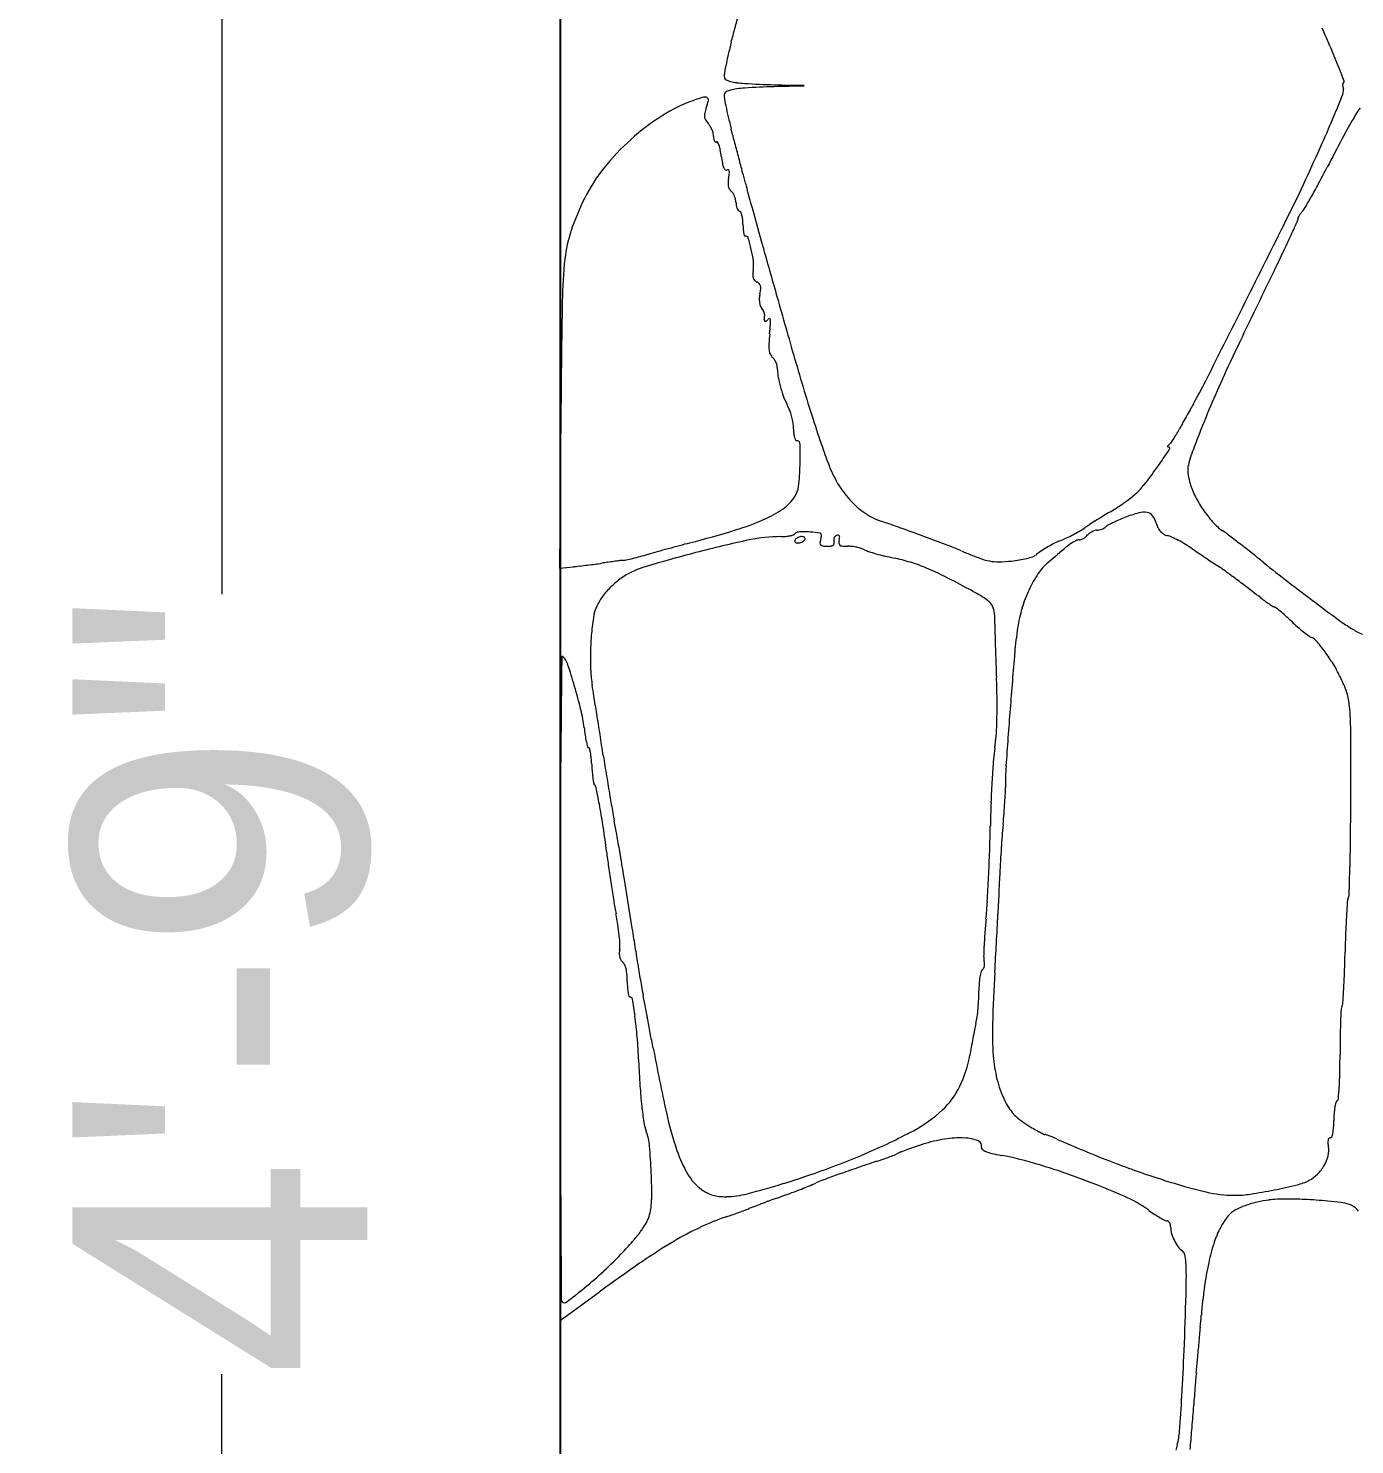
# Model space of a CAD drawing. Header units: millimetres. Extents: x 56222 to 3066687, y -650199 to -121287.
# Drawn here: x 141445.66 to 141459.15, y -184141.42 to -184127.02 of the extents above; entities that cross this region are included whole.
import ezdxf

# ---------------------------------------------------------------- set-up
doc = ezdxf.new("R2010")
doc.units = ezdxf.units.MM
doc.header["$MEASUREMENT"] = 0
doc.header["$PDMODE"] = 35
doc.linetypes.add('DASHED', pattern=[0.75, 0.5, -0.25])
doc.layers.get('Defpoints').update_dxf_attribs({"color": 220})
for name, color, linetype, lineweight in [('FURNITURE', 32, 'Continuous', 9), ('furniture dimensions', 1, 'DASHED', 0), ('wall', 7, 'Continuous', 30)]:
    doc.layers.add(name, color=color, linetype=linetype, lineweight=lineweight)
doc.styles.add('century g', font='GOTHIC.TTF')
doc.dimstyles.new('Archana', dxfattribs={"dimtxt": 2, "dimasz": 0.75, "dimexe": 0.5, "dimexo": 0.5, "dimgap": 0, "dimtad": 0, "dimzin": 0, "dimdsep": 46, "dimlunit": 4, "dimtxsty": 'century g', "dimblk": 'OBLIQUE', "dimcen": 0, "dimdle": 1, "dimclrd": 256, "dimclre": 256, "dimclrt": 256, "dimadec": 0, "dimazin": 0, "dimtfac": 1, "dimtofl": 0, "dimtmove": 1, "dimatfit": 3, "dimfxl": 1, "dimfxlon": 1, "dimtolj": 1, "dimtzin": 0, "dimlwd": -1, "dimlwe": -1, "dimarcsym": 0})

# ---------------------------------------------------------------- blocks, each defined once
blk = doc.blocks.new('_Oblique')
at = {"layer": 'wall', "color": 0, "lineweight": -2}
blk.add_line((-0.5, -0.5), (0.5, 0.5), dxfattribs=at)
blk = doc.blocks.new('*D432')
at = {"layer": 'Defpoints', "color": 0, "linetype": 'Continuous', "lineweight": 30, "transparency": 16777216}
for p in [(141447.631, -184108.242), (141451.073, -184108.242), (141451.073, -184165.242)]:
    blk.add_point(p, dxfattribs=at)
at = {"layer": 'furniture dimensions', "color": 5, "linetype": 'Continuous', "transparency": 16777216}
for p, q in [((141447.631, -184107.242), (141447.631, -184132.777)), ((141450.573, -184108.242), (141447.131, -184108.242)), ((141447.631, -184166.242), (141447.631, -184140.706))]:
    blk.add_line(p, q, dxfattribs=at)
at = {"layer": 'furniture dimensions', "color": 5, "linetype": 'ByBlock', "transparency": 16777216}
blk.add_line((141450.573, -184165.242), (141447.131, -184165.242), dxfattribs=at)
at = {"layer": 'furniture dimensions', "color": 5, "linetype": 'Continuous', "transparency": 16777216, "xscale": 1.5, "yscale": 1.5, "zscale": 1.5}
for p, rotation in [((141447.631, -184108.242), 90), ((141447.631, -184165.242), 270)]:
    blk.add_blockref('_Oblique', p, dxfattribs=dict(at, rotation=rotation))
at = {"layer": 'furniture dimensions', "linetype": 'Continuous', "lineweight": 0, "transparency": 16777216, "insert": (141447.631, -184136.742), "char_height": 3, "attachment_point": 5, "rotation": 90, "style": 'century g'}
blk.add_mtext('\\A1;4\'-9"', dxfattribs=at)

msp = doc.modelspace()

# ---------------------------------------------------------------- linework, layer by layer
at = {"layer": 'FURNITURE', "lineweight": 25}
msp.add_line((141451.073, -184108.242), (141451.073, -184154.242), dxfattribs=at)
at = {"layer": 'FURNITURE', "lineweight": 0}
for p, q in [((141451.073, -184108.242), (141451.073, -184165.242)), ((141451.079, -184130.945), (141451.066, -184132.511)), ((141451.066, -184132.511), (141451.207, -184132.497)), ((141451.47, -184139.875), (141451.071, -184140.167)), ((141451.071, -184140.167), (141451.071, -184141.537))]:
    msp.add_line(p, q, dxfattribs=at)
for centre, radius, start, end in [((141332.789, -184095.295), 124.181, 345.19665, 345.27022), ((141371.585, -184105.548), 84.053, 345.09813, 345.19668), ((141449.164, -184131.355), 10.586, 22.5434, 24.1609), ((141457.019, -184128.283), 4.353, 165.0981, 166.8112), ((141455.443, -184127.914), 2.735, 166.8112, 169.2379), ((141450.3, -184130.884), 9.356, 20.8082, 22.5434), ((141456.149, -184128.048), 3.454, 169.2378, 170.8354), ((141452.796, -184127.507), 0.0574, 170.8354, 200.9937), ((141452.774, -184127.516), 0.0334, 200.9937, 246.296), ((141452.884, -184127.264), 0.308, 246.296, 255.1395), ((141452.884, -184127.949), 0.308, 104.8605, 113.704), ((141452.932, -184127.083), 0.496, 255.1395, 262.5485), ((141452.932, -184128.13), 0.496, 97.4515, 104.8605), ((141453.021, -184126.405), 1.18, 262.5485, 266.4259), ((141453.021, -184128.808), 1.18, 93.5741, 97.4515), ((141453.557, -184117.82), 9.781, 266.4259, 269.9692), ((141453.557, -184137.392), 9.781, 90.0308, 93.5741), ((141458.834, -184127.638), 0.204, 338.8071, 0), ((141459.095, -184127.605), 0.0662, 137.4114, 209.7368), ((141452.953, -184129.238), 1.573, 109.4277, 122.467), ((141452.941, -184129.203), 1.536, 105.5432, 109.4277), ((141452.542, -184127.77), 0.0489, 58.6368, 105.5432), ((141452.025, -184127.631), 0.569, 339.3206, 347.173), ((141452.554, -184127.752), 0.0271, 347.173, 58.6368), ((141452.796, -184127.705), 0.0574, 159.0063, 189.1646), ((141456.149, -184127.164), 3.454, 189.1646, 190.7622), ((141452.774, -184127.697), 0.0334, 113.704, 159.0063), ((141450.3, -184124.329), 9.356, 337.4566, 338.8072), ((141453.402, -184129.943), 2.409, 122.467, 131.9429), ((141452.639, -184127.909), 0.101, 165.9398, 186.9548), ((141452.618, -184127.912), 0.0797, 186.9547, 211.3601), ((141453.004, -184128.001), 0.477, 159.3206, 165.9398), ((141455.443, -184127.299), 2.735, 190.7621, 193.1888), ((141457.019, -184126.929), 4.353, 193.1888, 194.9019), ((141449.164, -184123.857), 10.586, 335.8391, 337.4566), ((141461.384, -184129.272), 2.611, 146.5092, 149.858), ((141452.753, -184127.829), 0.238, 211.36, 222.1447), ((141452.445, -184128.109), 0.178, 30.6681, 42.1447), ((141452.357, -184128.161), 0.28, 22.4794, 30.6681), ((141452.368, -184128.156), 0.269, 14.1697, 22.4795), ((141371.585, -184149.664), 84.053, 14.80332, 14.90187), ((141463.797, -184130.672), 5.401, 149.858, 152.1401), ((141453.425, -184129.969), 2.443, 131.943, 141.3598), ((141452.5, -184128.123), 0.132, 0, 14.1698), ((141452.808, -184128.123), 0.176, 180, 188.675), ((141452.697, -184128.14), 0.0631, 188.6749, 207.3338), ((141452.66, -184128.159), 0.0217, 207.3338, 242.7303), ((141452.655, -184128.169), 0.0109, 242.7304, 301.7175), ((141452.665, -184128.185), 0.00878, 28.2394, 121.7175), ((141452.481, -184128.284), 0.218, 18.9761, 28.2394), ((141452.318, -184128.34), 0.391, 11.5637, 18.9761), ((141332.789, -184159.917), 124.181, 14.72978, 14.80335), ((141425.368, -184113.182), 36.667, 335.1977, 335.8391), ((141482.085, -184140.339), 26.086, 152.14, 152.8498), ((141451.829, -184128.44), 0.889, 7.5564, 11.5637), ((141453.864, -184128.17), 1.164, 187.5564, 191.0835), ((141340.745, -184157.826), 115.955, 14.65552, 14.72977), ((141452.855, -184129.513), 1.714, 141.3599, 153.6426), ((141452.959, -184128.348), 0.242, 191.0834, 202.3952), ((141452.796, -184128.415), 0.065, 202.3952, 226.7387), ((141452.761, -184128.452), 0.0141, 226.7388, 301.7176), ((141452.778, -184128.48), 0.0183, 75.5991, 121.7174), ((141452.78, -184128.473), 0.0118, 11.9525, 75.5992), ((141452.117, -184128.408), 0.681, 348.6901, 352.5357), ((141452.718, -184128.486), 0.0753, 352.5358, 11.9523), ((141415.739, -184138.213), 38.439, 14.4863, 14.6555), ((141449.683, -184123.722), 10.328, 331.8865, 332.8498), ((141453.118, -184128.608), 0.34, 168.69, 176.6267), ((141452.93, -184128.597), 0.151, 176.6266, 191.1593), ((141452.883, -184128.606), 0.104, 191.1594, 209.1472), ((141452.866, -184128.616), 0.0837, 209.1472, 230.3099), ((141464.058, -184125.729), 11.467, 194.4862, 195.5139), ((141446.203, -184122.811), 13.715, 333.5527, 335.1977), ((141452.376, -184125.162), 7.274, 330.6338, 331.8865), ((141453.701, -184129.932), 2.658, 153.6427, 161.2378), ((141452.755, -184128.749), 0.0898, 32.7692, 50.3098), ((141452.674, -184128.801), 0.186, 22.5864, 32.7692), ((141452.662, -184128.807), 0.199, 12.6884, 22.5864), ((141452.716, -184128.794), 0.143, 0, 12.6884), ((141453.025, -184128.794), 0.165, 180, 190.2763), ((141604.305, -184086.799), 157.017, 195.51383, 195.66555), ((141451.723, -184124.794), 8.023, 329.6837, 330.6337), ((141452.992, -184128.8), 0.131, 190.2762, 202.46), ((141452.958, -184128.814), 0.0954, 202.46, 216.5736), ((141452.904, -184128.854), 0.0282, 216.5735, 251.565), ((141452.888, -184128.903), 0.0234, 24.7752, 71.5651), ((141452.729, -184128.976), 0.198, 15.0769, 24.7752), ((141452.651, -184128.997), 0.279, 6.3515, 15.0769), ((141175.427, -183988.118), 316.141, 333.38402, 333.5527), ((141458.76, -184129.039), 0.206, 148.8687, 154.7665), ((141458.797, -184129.061), 0.249, 142.6154, 148.8687), ((141458.943, -184129.172), 0.432, 138.4828, 142.6154), ((141458.421, -184128.71), 0.265, 318.4828, 329.6837), ((141452.476, -184129.516), 1.364, 161.2379, 173.7496), ((141452.505, -184129.014), 0.426, 360, 6.3515), ((141453.629, -184129.014), 0.698, 180, 183.8073), ((141453.295, -184129.036), 0.363, 183.8073, 190.0176), ((141395.144, -184100.073), 69.704, 335.36884, 335.50749), ((141458.582, -184128.955), 0.00852, 154.7666, 214.0619), ((141458.566, -184128.966), 0.0113, 335.5074, 34.0618), ((141453.224, -184129.048), 0.291, 190.0175, 195.9126), ((141452.953, -184129.126), 0.00869, 195.9125, 270), ((141452.953, -184129.166), 0.0318, 17.9602, 90), ((141451.565, -184129.616), 1.491, 13.4092, 17.9602), ((141645.556, -184075.231), 199.859, 195.66556, 195.81865), ((141446.458, -184123.6), 13.254, 334.5415, 335.3689), ((141455.725, -184129.872), 4.633, 173.7496, 179.1022), ((141451.925, -184129.53), 1.121, 7.0817, 13.4092), ((141435.37, -184118.321), 25.534, 334.0351, 334.5416), ((141453.425, -184129.543), 0.394, 171.0437, 178.0509), ((141452.718, -184129.432), 0.321, 351.0438, 7.0817), ((141604.657, -184200.76), 162.759, 154.03502, 154.29354), ((141453.134, -184129.533), 0.103, 178.0509, 197.0874), ((141453.09, -184129.547), 0.0571, 197.0874, 224.3435), ((141453.096, -184129.541), 0.0653, 224.3434, 249.0064), ((141453.047, -184129.668), 0.0704, 45.8294, 69.0065), ((141453.063, -184129.651), 0.0472, 14.5703, 45.8295), ((141453.021, -184129.662), 0.0908, 353.8423, 14.5704), ((141604.986, -184132.211), 153.912, 179.10211, 179.52839), ((141453.387, -184129.783), 0.291, 167.6125, 176.0937), ((141453.336, -184129.78), 0.239, 176.0936, 185.9157), ((141453.284, -184129.785), 0.187, 185.9157, 196.8747), ((141452.654, -184129.622), 0.46, 347.6124, 353.8424), ((141875.443, -184010.098), 438.795, 195.81876, 195.90378), ((141041.149, -183920.829), 466.336, 333.26639, 333.38396), ((141453.172, -184129.819), 0.07, 196.8747, 219.6901), ((141452.987, -184129.973), 0.17, 31.8413, 39.6901), ((141452.994, -184129.968), 0.162, 23.7072, 31.8414), ((141453.022, -184129.956), 0.132, 15.0179, 23.7071), ((141453.465, -184129.992), 0.32, 169.8245, 177.5421), ((141453.119, -184129.93), 0.0315, 349.8245, 15.0179), ((141453.175, -184129.98), 0.0305, 177.5421, 220.9028), ((141453.16, -184129.993), 0.0108, 220.9029, 307.6069), ((141453.106, -184129.922), 0.1, 307.6069, 324.7494), ((141453.197, -184129.986), 0.0114, 70.5108, 144.7493), ((141453.196, -184129.989), 0.0137, 5.6109, 70.5109), ((141449.773, -184129.787), 3.446, 354.3068, 355.8735), ((141452.927, -184130.015), 0.284, 355.8735, 5.6109), ((141453.554, -184130.251), 0.36, 176.969, 187.1481), ((141455.401, -184130.349), 2.209, 174.3068, 176.9691), ((141478.349, -184139.955), 22.577, 154.2934, 155.4034), ((141453.344, -184130.277), 0.148, 187.148, 204.4359), ((141453.288, -184130.303), 0.0864, 204.436, 230.3098), ((141453.174, -184130.439), 0.091, 31.9451, 50.3098), ((141473.913, -184124.505), 21.283, 195.9038, 196.8373), ((141453.08, -184130.498), 0.202, 21.818, 31.9452), ((141453.063, -184130.505), 0.221, 12.0506, 21.818), ((141453.115, -184130.494), 0.167, 0, 12.0506), ((141453.701, -184130.494), 0.419, 180, 191.3744), ((141454.531, -184130.327), 1.265, 191.3744, 196.3652), ((141472.868, -184124.821), 20.192, 196.8372, 197.8082), ((141452.877, -184128.209), 5.33, 330.4031, 333.2663), ((141467.932, -184135.186), 11.12, 155.4034, 157.1261), ((141454.65, -184130.292), 1.39, 196.3652, 201.2445), ((141454.317, -184130.421), 1.032, 201.2445, 207.3432), ((141453.167, -184131.016), 0.263, 17.5488, 27.3431), ((141452.827, -184131.123), 0.619, 12.3857, 17.5487), ((141473.873, -184140.056), 18.778, 150.8205, 151.0678), ((141465.624, -184135.449), 9.329, 150.4031, 150.8204), ((141469.243, -184135.739), 12.543, 157.1261, 158.7002), ((141452.798, -184131.13), 0.649, 7.2872, 12.3857), ((141453.042, -184131.098), 0.403, 0, 7.2872), ((141453.872, -184131.098), 0.427, 180, 186.0248), ((141469.992, -184125.745), 17.171, 197.8082, 198.8114), ((141456.152, -184130.448), 1.38, 329.2831, 331.7412), ((141465.345, -184135.39), 9.057, 151.3152, 151.7413), ((141473.821, -184140.027), 18.719, 151.0678, 151.3153), ((141453.678, -184131.119), 0.232, 186.0247, 195.5418), ((141453.591, -184131.143), 0.142, 195.5417, 207.1161), ((141453.477, -184131.201), 0.0141, 207.1162, 270), ((141453.477, -184131.25), 0.0345, 1.1386, 90), ((141449.296, -184131.333), 4.217, 358.1954, 1.1386), ((141457.219, -184131.193), 0.0775, 306.3042, 323.7087), ((141456.465, -184130.639), 1.014, 323.7087, 326.3635), ((141456.395, -184130.593), 1.097, 326.3635, 329.2831), ((141465.133, -184134.137), 8.132, 158.7002, 160.111), ((141457.484, -184130.006), 3.957, 198.8114, 201.7945), ((141449.438, -184126.017), 9.449, 324.5996, 325.9827), ((141457.267, -184131.277), 0.0177, 134.5985, 164.164), ((141457.254, -184131.274), 0.0047, 164.1638, 233.7665), ((141457.259, -184131.268), 0.0119, 233.7666, 268.8858), ((141457.324, -184131.335), 0.0985, 126.3042, 134.5986), ((141457.258, -184131.295), 0.0147, 325.9827, 88.8858), ((141458.056, -184131.576), 0.605, 160.111, 169.5402), ((141450.621, -184131.375), 2.892, 353.9323, 358.1953), ((141455.027, -184130.988), 1.312, 201.7946, 211.4677), ((141453.425, -184128.85), 4.558, 321.7834, 324.5997), ((141457.725, -184131.515), 0.27, 169.5402, 185.7181), ((141453.267, -184131.656), 0.23, 326.7662, 353.9323), ((141454.722, -184131.175), 0.953, 211.4676, 223.7534), ((141456.477, -184131.253), 0.673, 310.2261, 321.7834), ((141458.043, -184131.483), 0.589, 185.7181, 194.743), ((141458.171, -184131.45), 0.721, 194.743, 206.2422), ((141453.073, -184131.529), 0.462, 305.0453, 326.7662), ((141455.125, -184129.444), 2.932, 304.7496, 306.3736), ((141456.318, -184131.065), 0.92, 306.3736, 310.226), ((141458.609, -184131.234), 1.21, 206.2422, 214.0491), ((141452.696, -184130.991), 1.119, 293.8312, 305.0454), ((141454.635, -184131.259), 0.833, 223.7534, 236.9642), ((141454.585, -184131.336), 0.741, 236.9642, 251.3864), ((141461.221, -184139.529), 8.852, 121.0678, 121.5844), ((141455.492, -184130.02), 2.25, 301.0678, 303.1452), ((141454.986, -184129.245), 3.176, 303.1452, 304.7497), ((141457.401, -184133.53), 1.642, 105.695, 110.9774), ((141457.008, -184132.133), 0.191, 79.9519, 105.6949), ((141457.026, -184132.032), 0.0878, 37.0176, 79.952), ((141458.59, -184131.247), 1.186, 214.0491, 221.9102), ((141452.117, -184129.681), 2.551, 286.8188, 293.8312), ((141451.477, -184140.562), 8.994, 70.1776, 71.3863), ((141443.09, -184163.83), 33.728, 69.7254, 70.1775), ((141455.655, -184130.979), 1.351, 300.8277, 303.8365), ((141457.632, -184133.929), 2.2, 122.4889, 123.8365), ((141461.572, -184140.115), 9.535, 122.0354, 122.489), ((141462.14, -184141.024), 10.607, 121.5844, 122.0354), ((141456.519, -184131.957), 0.17, 282.1448, 290.9555), ((141456.521, -184131.963), 0.163, 290.9555, 299.9127), ((141456.562, -184132.034), 0.0812, 299.9126, 314.9999), ((141456.689, -184132.161), 0.098, 118.7286, 135), ((141457.23, -184133.149), 1.224, 116.1654, 118.7287), ((141457.277, -184133.244), 1.33, 113.3623, 116.1653), ((141457.404, -184133.537), 1.65, 110.9775, 113.3622), ((141456.909, -184132.12), 0.235, 16.397, 37.0176), ((141457.445, -184131.962), 0.324, 196.397, 205.7853), ((141457.294, -184132.035), 0.157, 205.7853, 221.9334), ((141458.17, -184131.624), 0.623, 221.9102, 234.6482), ((141457.458, -184151.405), 19.809, 104.8303, 105.1337), ((141448.806, -184118.726), 13.996, 284.8302, 286.8188), ((141455.598, -184144.392), 12.443, 102.0742, 104.6489), ((141453.315, -184133.717), 1.526, 90, 102.0741), ((141453.315, -184131.601), 0.59, 270, 274.8357), ((141453.33, -184131.786), 0.404, 274.8357, 281.261), ((141453.345, -184131.86), 0.329, 281.2609, 287.6388), ((141453.437, -184132.148), 0.0261, 287.6388, 328.2826), ((141453.482, -184132.236), 0.0249, 148.2825, 178.3486), ((141453.473, -184132.236), 0.0154, 178.3485, 221.4112), ((141453.486, -184132.179), 0.0318, 98.4393, 148.2825), ((141453.501, -184132.248), 0.0464, 127.4378, 148.2826), ((141453.479, -184132.23), 0.0238, 221.4113, 254.1412), ((141453.53, -184132.287), 0.0953, 115.2736, 127.4378), ((141453.49, -184132.193), 0.0629, 254.141, 269.9999), ((141453.553, -184132.63), 0.488, 91.6408, 98.4394), ((141453.535, -184132.296), 0.106, 103.6535, 115.2736), ((141453.49, -184132.17), 0.0853, 270, 283.6535), ((141453.53, -184132.276), 0.0853, 90, 103.6535), ((141453.485, -184132.151), 0.106, 283.6535, 295.2736), ((141453.53, -184132.254), 0.0629, 74.141, 89.9999), ((141453.489, -184132.16), 0.0953, 295.2736, 307.4378), ((141453.56, -184132.869), 0.727, 85.4665, 91.6408), ((141453.541, -184132.216), 0.0238, 41.4113, 74.1412), ((141453.519, -184132.199), 0.0464, 307.4378, 328.2826), ((141453.547, -184132.21), 0.0154, 358.3485, 41.4112), ((141453.538, -184132.21), 0.0249, 328.2825, 358.3486), ((141453.473, -184133.963), 1.824, 82.3611, 85.4664), ((141453.883, -184132.275), 0.17, 162.3912, 174.1423), ((141453.737, -184132.26), 0.0229, 174.1423, 225.5616), ((141453.714, -184132.166), 0.0111, 25.1643, 82.3611), ((141453.555, -184132.17), 0.175, 342.3912, 350.8927), ((141453.683, -184132.18), 0.0452, 4.9473, 25.1643), ((141453.639, -184132.184), 0.0892, 350.8929, 4.9473), ((141453.903, -184132.223), 0.0496, 157.9488, 179.9052), ((141453.906, -184132.223), 0.0524, 179.905, 200.9936), ((141453.9, -184132.222), 0.0468, 135.2507, 157.9487), ((141453.818, -184132.257), 0.0417, 351.9955, 20.9937), ((141453.898, -184132.22), 0.0428, 110.9936, 135.2506), ((141453.9, -184132.226), 0.0499, 89.8959, 110.9936), ((141453.9, -184132.189), 0.0122, 30.0601, 89.896), ((141454.02, -184132.255), 0.115, 165.345, 181.6858), ((141453.929, -184132.257), 0.0236, 181.6858, 234.2975), ((141453.717, -184132.176), 0.198, 345.345, 353.4561), ((141453.889, -184132.195), 0.0256, 353.4561, 30.0601), ((141441.89, -184167.077), 37.189, 69.3251, 69.7253), ((141456.4, -184132.858), 0.671, 112.4757, 117.8394), ((141455.215, -184129.995), 2.428, 292.4758, 294.4691), ((141455.653, -184130.956), 1.372, 294.4691, 297.526), ((141456.483, -184132.558), 0.366, 117.286, 126.0759), ((141455.735, -184131.114), 1.193, 297.526, 300.8276), ((141456.351, -184132.303), 0.0795, 90, 117.2861), ((141456.351, -184132.165), 0.0588, 270, 289.8795), ((141456.321, -184132.08), 0.148, 289.8794, 299.8407), ((141456.311, -184132.063), 0.168, 299.8407, 309.3298), ((141456.33, -184132.086), 0.138, 309.3298, 320.3098), ((141456.527, -184132.25), 0.118, 127.1491, 140.3098), ((141456.559, -184132.292), 0.17, 117.17, 127.149), ((141456.554, -184132.283), 0.161, 106.9644, 117.17), ((141456.531, -184132.207), 0.0817, 90, 106.9642), ((141456.531, -184132.015), 0.111, 270, 282.1447), ((141457.272, -184132.056), 0.126, 221.9334, 240.2725), ((141457.283, -184132.036), 0.149, 240.2725, 256.442), ((141457.196, -184132.397), 0.223, 64.7519, 76.442), ((141456.671, -184133.51), 1.453, 61.8251, 64.7519), ((141456.576, -184133.687), 1.655, 58.8658, 61.8251), ((141456.633, -184133.791), 2.035, 52.5759, 54.6481), ((141446.054, -184147.615), 19.442, 52.1813, 52.5759), ((141444.92, -184149.076), 21.292, 51.7605, 52.1812), ((141451.029, -184129.124), 3.379, 283.332, 284.6851), ((141450.913, -184128.681), 3.837, 284.6851, 285.9151), ((141456.181, -184146.623), 14.749, 104.6489, 106.821), ((141455.845, -184145.976), 14.147, 105.5321, 105.9151), ((141461.116, -184164.941), 33.831, 105.3324, 105.532), ((141461.403, -184165.99), 34.918, 105.1338, 105.3323), ((141453.746, -184132.251), 0.0351, 225.5616, 263.8833), ((141453.788, -184131.858), 0.43, 263.8834, 270), ((141453.788, -184131.956), 0.333, 270, 276.8437), ((141453.821, -184132.234), 0.0525, 276.8437, 303.6322), ((141453.838, -184132.26), 0.021, 303.6321, 351.9954), ((141453.945, -184132.235), 0.0514, 234.2975, 265.2644), ((141453.996, -184131.619), 0.669, 265.2644, 270), ((141453.996, -184132.661), 0.372, 83.1172, 90.0001), ((141453.975, -184132.834), 0.547, 77.9576, 83.1172), ((141453.983, -184132.797), 0.509, 72.7004, 77.9576), ((141454.077, -184132.495), 0.193, 61.845, 72.7004), ((141454.283, -184132.11), 0.243, 241.8451, 252.1276), ((141454.878, -184130.266), 2.181, 252.1277, 254.1765), ((141454.945, -184130.03), 2.427, 254.1766, 256.3293), ((141455.014, -184129.746), 2.718, 256.3294, 258.3065), ((141453.691, -184135.805), 3.765, 67.1733, 69.3251), ((141457.433, -184126.916), 5.88, 247.1733, 249.0707), ((141455.599, -184131.522), 0.917, 283.7342, 287.7393), ((141455.85, -184132.309), 0.0903, 287.7392, 309.6902), ((141456.292, -184132.841), 0.601, 123.9, 129.6902), ((141456.753, -184133.528), 1.428, 120.8686, 123.9001), ((141456.76, -184133.539), 1.441, 117.8395, 120.8686), ((141471.985, -184151.131), 24.561, 130.0183, 130.5074), ((141457.091, -184133.393), 1.4, 126.0759, 130.0184), ((141456.554, -184133.724), 1.697, 55.9627, 58.8659), ((141478.526, -184101.194), 37.558, 235.9628, 236.0951), ((141479.174, -184100.23), 38.719, 236.0952, 236.2244), ((141443.345, -184151.075), 23.837, 51.3737, 51.7604), ((141450.846, -184128.801), 3.713, 275.5749, 276.5743), ((141450.362, -184124.601), 7.941, 276.5743, 277.1404), ((141450.353, -184124.525), 8.018, 277.1405, 277.7056), ((141450.875, -184128.386), 4.122, 277.7056, 278.6354), ((141452.505, -184139.119), 6.734, 98.1125, 98.6353), ((141452.555, -184139.47), 7.088, 97.6095, 98.1126), ((141452.453, -184138.708), 6.32, 97.1122, 97.6095), ((141451.806, -184133.516), 1.088, 95.2845, 97.1122), ((141452.128, -184133.216), 0.742, 106.821, 125.9194), ((141451.676, -184132.12), 0.314, 275.2844, 282.0646), ((141451.098, -184129.414), 3.082, 282.0646, 283.332), ((141454.075, -184134.28), 1.911, 73.017, 78.3065), ((141454.1, -184134.199), 1.827, 67.5454, 73.0171), ((141453.761, -184135.02), 2.714, 63.2016, 67.5455), ((141455.571, -184131.784), 0.668, 249.0706, 258.4685), ((141455.525, -184132.01), 0.437, 258.4685, 270.9429), ((141455.508, -184130.964), 1.483, 270.9429, 275.967), ((141455.529, -184131.164), 1.282, 275.9669, 279.5545), ((141455.568, -184131.397), 1.045, 279.5544, 283.7342), ((141456.39, -184132.876), 0.552, 130.5073, 146.2567), ((141476.853, -184103.701), 34.544, 236.2245, 236.3517), ((141460.825, -184127.781), 5.618, 236.3517, 236.839), ((141456.768, -184133.99), 1.799, 54.3645, 56.8389), ((141453.812, -184138.112), 6.872, 53.451, 54.3645), ((141470.481, -184117.114), 19.635, 231.3737, 232.3205), ((141452.259, -184133.397), 0.966, 125.9195, 133.9983), ((141450.991, -184140.504), 8.858, 61.402, 63.2017), ((141456.93, -184133.237), 1.201, 146.2567, 155.0653), ((141450.054, -184143.183), 13.184, 52.7946, 53.451), ((141425.212, -184175.904), 54.266, 52.5652, 52.7946), ((141473.753, -184112.878), 24.987, 232.3204, 233.1106), ((141452.011, -184133.174), 0.631, 143.5564, 154.0923), ((141452.124, -184133.257), 0.772, 133.9983, 143.5564), ((141453.453, -184135.988), 3.715, 58.696, 61.402), ((141455.229, -184133.067), 0.296, 41.4668, 58.6959), ((141457.117, -184133.324), 1.408, 155.0653, 163.2878), ((141459.587, -184131), 2.285, 232.5652, 234.0425), ((141451.753, -184133.049), 0.344, 154.0923, 170.6788), ((141455.349, -184132.961), 0.136, 12.4304, 41.4669), ((141455.12, -184133.011), 0.371, 358.687, 12.4304), ((141457.151, -184133.334), 1.443, 163.2878, 171.3602), ((141459.056, -184131.732), 1.38, 234.0425, 236.1972), ((141459.395, -184131.226), 1.99, 236.1971, 237.4471), ((141458.335, -184132.885), 0.0206, 237.447, 270), ((141458.335, -184132.924), 0.0176, 50.5859, 89.9999), ((141455.61, -184136.24), 4.31, 49.7788, 50.586), ((141456.924, -184134.686), 2.275, 47.9736, 49.7788), ((141475.699, -184110.284), 28.23, 233.1106, 233.737), ((141453.785, -184133.382), 2.404, 170.6787, 175.0524), ((141456.782, -184133.049), 1.292, 178.6869, 181.4489), ((141490.519, -184132.196), 35.039, 181.4488, 181.7019), ((141459.502, -184133.691), 3.821, 171.3603, 175.2138), ((141455.768, -184135.969), 4.002, 46.7908, 47.9736), ((141460.106, -184131.351), 2.334, 226.7908, 228.8803), ((141459.738, -184131.773), 1.774, 228.8802, 231.4467), ((141459.93, -184131.781), 1.569, 233.737, 238.8763), ((141459.876, -184131.87), 1.465, 238.8763, 243.7061), ((141454.413, -184133.436), 3.034, 175.0523, 178.7249), ((141487.813, -184132.277), 32.332, 181.7018, 182.0288), ((141459.696, -184131.825), 1.707, 231.4467, 233.677), ((141458.745, -184133.118), 0.102, 233.677, 251.057), ((141458.682, -184133.303), 0.0929, 44.8652, 71.0571), ((141458.241, -184133.742), 0.715, 39.0474, 44.8652), ((141451.096, -184133.417), 0.0082, 44.5791, 179.4201), ((141450.964, -184133.548), 0.194, 18.4091, 44.5791), ((141454.167, -184133.431), 2.788, 178.725, 182.5075), ((141528.878, -184139.5), 73.44, 175.21387, 175.66238), ((141457.694, -184134.185), 1.419, 34.7956, 39.0474), ((141453.517, -184137.088), 6.506, 33.4221, 34.7955), ((142556.346, -184144.604), 1105.315, 179.420135, 179.464139), ((141444.67, -184135.643), 6.827, 16.4069, 18.409), ((141452.642, -184133.498), 1.261, 182.5076, 189.3533), ((141500.296, -184131.834), 44.823, 182.0288, 182.2848), ((141458.758, -184133.63), 0.227, 26.8683, 33.4221), ((141455.553, -184135.253), 3.819, 26.0307, 26.8683), ((141446.934, -184133.964), 8.582, 0.7875, 2.2847), ((141455.493, -184135.282), 3.886, 25.0525, 26.0307), ((141454.501, -184135.746), 4.981, 24.2405, 25.0525), ((141458.463, -184133.962), 0.637, 12.2142, 24.2405), ((141446.706, -184135.043), 4.704, 13.4185, 16.4068), ((141430.94, -184137.072), 20.733, 9.0521, 9.3532), ((141296.847, -184158.435), 156.517, 8.98416, 9.052), ((141449.834, -184133.924), 5.681, 358.7478, 0.7875), ((141458.13, -184134.034), 0.977, 3.4888, 12.2142), ((141449.768, -184134.313), 1.557, 6.6033, 13.4184), ((141540.081, -184140.35), 84.676, 175.66247, 176.05483), ((141454.915, -184134.23), 4.198, 0.1358, 3.4887), ((141453.139, -184133.922), 1.836, 186.6033, 189.0568), ((141279.44, -184161.187), 174.141, 8.91374, 8.9841), ((141451.196, -184133.953), 4.319, 356.4888, 358.7478), ((141606.974, -184135.724), 155.902, 179.46412, 179.84067), ((141452.277, -184134.06), 0.964, 189.0569, 193.0321), ((141452.478, -184134.013), 1.17, 193.032, 195.6579), ((141272.402, -184162.291), 181.264, 8.84546, 8.91376), ((141454.351, -184134.147), 1.157, 350.4725, 356.4888), ((141337.139, -184134.509), 121.975, 359.84288, 0.13577), ((141451.361, -184134.326), 0.0106, 195.6578, 269.9999), ((141451.361, -184134.347), 0.00993, 14.3039, 90), ((141450.745, -184134.504), 0.646, 10.4796, 14.3039), ((141450.744, -184134.504), 0.647, 5.6044, 10.4795), ((141492.332, -184128.065), 41.313, 188.8455, 189.1402), ((141456.82, -184134.561), 1.345, 170.4725, 175.5545), ((141450.152, -184134.562), 1.242, 2.6126, 5.6044), ((141453.584, -184134.405), 2.194, 182.6125, 184.3495), ((141465.791, -184135.259), 10.344, 175.5545, 176.6846), ((141458.152, -184134.7), 2.552, 176.0549, 180.9784), ((141452.862, -184134.46), 1.47, 184.3495, 186.6947), ((141453.048, -184134.439), 1.657, 186.6947, 188.4234), ((141451.454, -184134.675), 0.045, 188.4234, 211.7175), ((141451.246, -184134.803), 0.199, 12.0479, 31.7175), ((141485.611, -184129.147), 34.505, 189.1402, 189.4775), ((141466.981, -184135.328), 11.536, 176.6847, 177.8565), ((141445.364, -184136.058), 6.213, 10.4149, 12.048), ((141483.632, -184129.477), 32.498, 189.4775, 189.7814), ((141448.843, -184134.454), 6.765, 356.2753, 357.0859), ((141454.798, -184134.757), 0.803, 357.0859, 0.9784), ((141413.958, -184134.72), 45.155, 359.3618, 359.8428), ((141445.628, -184136.01), 5.945, 8.3244, 10.4149), ((141467.608, -184135.351), 12.163, 177.8564, 178.9826), ((141448.117, -184134.406), 7.493, 355.4253, 356.2754), ((141454.182, -184134.554), 2.614, 189.7815, 191.7048), ((141446.569, -184136.131), 5.16, 10.1708, 11.7049), ((141440.23, -184134.865), 15.219, 358.0415, 358.9825), ((141462.379, -184135.757), 6.833, 174.6242, 175.666), ((141447.503, -184134.357), 8.109, 354.6241, 355.4253), ((141441.711, -184136.583), 9.904, 6.898, 8.3244), ((141438.979, -184137.493), 12.871, 9.3957, 10.1708), ((141467.958, -184136.18), 12.428, 175.6661, 176.3318), ((141434.587, -184134.95), 24.525, 358.602, 359.3618), ((141945.699, -184136.666), 494.628, 179.84071, 179.99999), ((141460.189, -184134.347), 8.709, 186.898, 187.9403), ((141413.611, -184141.691), 38.585, 8.9949, 9.3958), ((141435.14, -184134.691), 20.312, 357.2835, 358.0414), ((141467.659, -184136.161), 12.128, 176.3318, 177.0006), ((141465.452, -184133.613), 14.023, 187.9403, 188.6697), ((141460.813, -184135.802), 5.273, 177.0006, 178.2469), ((141374.583, -184133.485), 84.546, 358.40973, 358.60202), ((141002.698, -184206.735), 454.614, 8.9291, 8.99487), ((141436.883, -184134.774), 18.567, 356.5175, 357.2834), ((141447.444, -184135.393), 8.103, 357.2588, 358.247), ((141464.758, -184133.719), 13.321, 188.6698, 189.4057), ((141382.246, -184132.271), 73.376, 357.0633, 357.25879), ((141459.141, -184135.895), 0.0626, 148.2825, 175.9638), ((141459.036, -184135.83), 0.0607, 328.2825, 358.4097), ((141456.538, -184135.081), 4.989, 189.4058, 190.9376), ((141450.177, -184135.583), 5.249, 354.5559, 356.5175), ((141473.641, -184136.918), 14.599, 175.9637, 176.55), ((141449.012, -184136.535), 2.676, 8.5011, 10.9377), ((141449.405, -184136.477), 2.279, 5.7526, 8.5011), ((141461.494, -184136.661), 6.119, 174.556, 175.9031), ((141374.988, -184131.899), 80.642, 356.85612, 357.0633), ((141466.65, -184136.497), 7.595, 176.55, 177.8747), ((141449.629, -184136.454), 2.054, 3.1654, 5.7525), ((141504.857, -184127.838), 53.706, 188.929, 189.1571), ((141459.666, -184136.53), 4.287, 175.9032, 177.6621), ((141472.145, -184136.701), 13.094, 177.8747, 178.7557), ((141451.881, -184136.43), 0.208, 168.9897, 179.6979), ((141451.819, -184136.43), 0.146, 179.6979, 193.6366), ((141451.477, -184136.352), 0.203, 348.9897, 3.1653), ((141498.275, -184128.899), 47.039, 189.157, 189.4089), ((141460.047, -184136.546), 4.669, 177.6621, 179.0102), ((141366.72, -184131.445), 88.923, 356.66361, 356.85612), ((141445.366, -184136.119), 13.692, 357.9137, 358.7557), ((141451.79, -184136.437), 0.117, 193.6366, 209.3662), ((141451.758, -184136.455), 0.0796, 209.3661, 230.3099), ((141451.661, -184136.572), 0.0717, 23.5426, 50.3098), ((141451.482, -184136.649), 0.267, 13.4657, 23.5426), ((141455.348, -184136.566), 0.0341, 301.7175, 332.3666), ((141455.305, -184136.543), 0.0829, 332.3666, 348.1338), ((141455.537, -184136.468), 0.158, 179.0102, 194.6551), ((141455.266, -184136.539), 0.122, 2.0197, 14.655), ((141455.281, -184136.538), 0.108, 348.1337, 2.0197), ((141992.756, -184136.666), 541.684, 179.99994, 180.13333), ((141451.349, -184136.681), 0.404, 5.1304, 13.4657), ((141450.982, -184136.714), 0.772, 0, 5.1303), ((141452.67, -184136.714), 0.916, 180, 183.8052), ((141494.609, -184129.507), 43.323, 189.4089, 189.6424), ((141456.043, -184136.782), 0.712, 170.6444, 176.0856), ((141455.963, -184136.769), 0.63, 165.6986, 170.6445), ((141455.382, -184136.621), 0.0312, 121.7174, 165.6986), ((141474.844, -184137.748), 19.385, 176.6636, 178.2179), ((141451.16, -184136.33), 7.894, 356.6419, 357.9137), ((141452.232, -184136.743), 0.476, 183.8053, 190.0121), ((141452.139, -184136.76), 0.383, 190.0122, 195.9018), ((141451.782, -184136.861), 0.0114, 195.9018, 270), ((141456.051, -184136.058), 4.212, 189.6425, 190.9349), ((141405.503, -184145.823), 47.271, 10.8278, 10.9349), ((141453.746, -184136.809), 1.585, 356.9644, 360), ((141456.435, -184136.809), 1.105, 176.0855, 180), ((141443.28, -184135.868), 15.788, 356.0998, 356.6419), ((141451.782, -184136.898), 0.025, 9.3784, 90), ((141445.983, -184137.856), 5.903, 7.6753, 9.3784), ((141176.066, -184189.706), 280.867, 10.79912, 10.82776), ((141453.083, -184136.78), 2.249, 352.4891, 354.7398), ((141452.933, -184136.766), 2.399, 354.7399, 356.9645), ((141469.48, -184137.541), 10.481, 177.0173, 177.7308), ((141459.071, -184136.999), 0.0569, 148.2825, 177.0174), ((141458.971, -184136.937), 0.0599, 328.2825, 356.0997), ((141448.098, -184137.571), 3.768, 4.4498, 7.6753), ((141143.401, -184195.937), 314.12, 10.77003, 10.79914), ((141459.245, -184138.009), 4.039, 167.5916, 168.5528), ((141454.526, -184136.97), 0.793, 347.5916, 352.4891), ((141458.517, -184137.24), 3.05, 178.2178, 184.3138), ((141464.895, -184137.359), 5.891, 177.7308, 179.2291), ((141445.149, -184137.8), 6.727, 2.3597, 4.4498), ((141156.052, -184193.531), 301.242, 10.74004, 10.77006), ((141467.05, -184139.583), 12.001, 168.9986, 169.44), ((141466.374, -184139.452), 11.313, 168.5528, 168.9985), ((141469.055, -184137.415), 10.052, 179.2291, 180.2334), ((141476.271, -184132.793), 24.685, 190.74, 192.2934), ((141462.832, -184138.797), 7.711, 169.44, 170.0549), ((141462.437, -184137.088), 10.576, 182.3596, 183.7271), ((141454.05, -184137.257), 1.206, 334.3288, 350.0549), ((141456.902, -184137.362), 1.43, 184.3138, 193.9489), ((141451.226, -184137.488), 7.777, 358.8753, 0.2334), ((141456.646, -184137.426), 1.166, 193.9489, 205.1761), ((141455.688, -184137.576), 3.314, 356.306, 358.8753), ((141456.849, -184137.452), 4.976, 183.7272, 186.1305), ((141454.4, -184137.426), 0.817, 313.2779, 334.3288), ((141454.306, -184137.486), 4.699, 354.8593, 356.3061), ((141728.131, -184137.282), 277.059, 180.13326, 180.35351), ((141455.409, -184137.606), 3.528, 186.1306, 188.7842), ((141454.028, -184137.031), 1.359, 297.9192, 313.278), ((141456.19, -184137.64), 0.662, 205.1761, 212.7746), ((141456.023, -184137.748), 0.463, 212.7746, 222.7069), ((141459.595, -184138.102), 0.654, 170.6561, 176.0911), ((141459.521, -184138.09), 0.579, 165.7193, 170.6561), ((141458.987, -184137.954), 0.0286, 121.7174, 165.7193), ((141458.957, -184137.905), 0.0292, 301.7174, 354.8593), ((141452.393, -184138.072), 0.476, 188.7843, 200.4003), ((141455.543, -184137.31), 3.471, 192.2934, 198.8987), ((141456.05, -184137.723), 0.5, 222.707, 232.217), ((141456.288, -184137.415), 0.889, 232.217, 238.3957), ((141457.771, -184138.127), 1.169, 356.3805, 360), ((141459.955, -184138.127), 1.015, 176.091, 180), ((141451.411, -184138.438), 0.572, 5.2713, 20.4004), ((141451.727, -184132.688), 6.274, 292.9817, 297.9192), ((141455.135, -184139.261), 0.956, 87.0899, 99.2312), ((141455.161, -184138.759), 0.454, 69.1782, 87.0899), ((141457.762, -184135.02), 3.702, 238.3958, 239.5272), ((141457.008, -184136.301), 2.215, 239.5271, 241.1894), ((141457.649, -184135.136), 3.544, 241.1893, 242.0646), ((141456.001, -184138.244), 0.0272, 242.0645, 270), ((141456.001, -184138.308), 0.0371, 71.0347, 89.9999), ((141455.576, -184139.545), 1.345, 69.6122, 71.0348), ((141455.632, -184139.395), 1.185, 67.6744, 69.6121), ((141455.418, -184139.914), 1.746, 66.2258, 67.6744), ((141458.922, -184138.336), 0.0419, 141.809, 168.8407), ((141458.903, -184138.321), 0.0175, 90.0001, 141.8089), ((141458.903, -184138.287), 0.0167, 269.9999, 337.6385), ((141458.726, -184138.214), 0.209, 337.6384, 348.318), ((141458.539, -184138.175), 0.399, 348.318, 356.3805), ((141446.613, -184138.88), 5.39, 2.3627, 5.2713), ((141453.523, -184138.001), 1.336, 198.8987, 210.3688), ((141454.717, -184138.919), 0.504, 110.7935, 115.3701), ((141456.047, -184142.422), 4.25, 109.8413, 110.7936), ((141456.203, -184142.854), 4.709, 108.843, 109.8413), ((141456.331, -184143.227), 5.104, 107.9031, 108.843), ((141455.222, -184139.796), 1.498, 99.2311, 107.9032), ((141455.302, -184138.388), 0.0565, 346.9981, 69.1783), ((141455.377, -184138.405), 0.0207, 166.9982, 233.5413), ((141455.464, -184138.287), 0.168, 233.5413, 247.8733), ((141455.564, -184138.042), 0.433, 247.8733, 256.5842), ((141461.745, -184125.553), 13.947, 246.2257, 248.7631), ((141458.985, -184138.348), 0.105, 168.8407, 184.6606), ((141459.215, -184138.33), 0.337, 184.6606, 191.3099), ((141458.682, -184138.436), 0.207, 345.9709, 11.3099), ((141450.854, -184130.631), 8.509, 290.0314, 292.9818), ((141461.379, -184159.871), 22.475, 108.3862, 108.9245), ((141453.276, -184135.493), 3.215, 288.3862, 289.5317), ((141453.182, -184135.228), 3.497, 289.5317, 290.6073), ((141453.317, -184135.586), 3.114, 290.6073, 291.6785), ((141454.251, -184137.935), 0.586, 291.6784, 295.37), ((141455.909, -184136.596), 1.919, 256.5842, 259.4679), ((141454.933, -184141.848), 3.423, 73.0099, 79.4679), ((141453.593, -184146.233), 8.008, 69.5883, 73.0099), ((141459.794, -184130.573), 8.56, 248.763, 252.4205), ((141458.473, -184138.373), 0.426, 314.988, 330.1205), ((141458.507, -184138.392), 0.387, 330.1205, 345.9709), ((141446.677, -184138.878), 5.326, 359.4167, 2.3627), ((141452.796, -184138.427), 0.493, 210.3689, 234.5016), ((141450.661, -184130.101), 9.073, 287.2198, 290.0315), ((141454.283, -184140.154), 1.519, 110.3107, 113.7228), ((141458.402, -184151.282), 13.384, 109.6224, 110.3107), ((141459.246, -184153.648), 15.896, 108.9245, 109.6224), ((141453.572, -184146.288), 8.067, 66.3495, 69.5883), ((141459.136, -184132.65), 6.382, 252.4205, 256.442), ((141458.428, -184138.218), 0.581, 283.8003, 296.7833), ((141458.539, -184138.439), 0.333, 296.7833, 314.9881), ((141452.766, -184138.469), 0.442, 234.5017, 243.203), ((141452.72, -184138.56), 0.341, 243.2029, 253.7796), ((141452.747, -184138.008), 0.894, 270.9567, 284.6277), ((141450.802, -184130.555), 8.597, 284.6276, 287.2198), ((141436.565, -184093.068), 48.8, 290.0131, 290.2166), ((141451.097, -184132.528), 6.749, 290.2166, 291.0923), ((141452.337, -184135.744), 3.302, 291.0923, 292.4566), ((141452.205, -184135.425), 3.647, 292.4566, 293.7228), ((141457.93, -184137.651), 1.238, 256.442, 270), ((141457.93, -184137.813), 1.076, 270, 278.6498), ((141457.313, -184133.755), 5.18, 278.6498, 281.346), ((141457.228, -184133.336), 5.608, 281.346, 283.8002), ((145976.193, -184111.076), 4525.202, 180.353463, 180.36561), ((141451.391, -184138.926), 0.611, 344.9294, 359.4166), ((141452.728, -184138.534), 0.368, 253.7796, 263.9132), ((141452.752, -184138.305), 0.598, 263.9132, 270.9567), ((141452.366, -184137.476), 1.669, 290.4203, 291.9357), ((141453.927, -184141.352), 2.509, 110.8615, 111.9357), ((141458.603, -184153.622), 15.639, 110.5837, 110.8615), ((141459.267, -184155.39), 17.529, 110.3011, 110.5837), ((141459.119, -184154.989), 17.101, 110.0132, 110.301), ((141456.254, -184140.164), 1.381, 54.3984, 66.3495), ((141458.136, -184139.367), 0.383, 109.3927, 124.4863), ((141458.725, -184141.039), 2.157, 105.189, 109.3926), ((141458.344, -184139.637), 0.703, 95.143, 105.189), ((141458.472, -184141.062), 2.135, 90.752, 95.143), ((141458.485, -184142.011), 3.084, 87.0393, 90.7519), ((141458.332, -184144.954), 6.031, 84.7917, 87.0392), ((141458.583, -184142.208), 3.273, 82.4077, 84.7916), ((141458.956, -184139.41), 0.451, 72.1176, 82.4076), ((141459.032, -184139.175), 0.203, 55.2121, 72.1175), ((141459.025, -184139.184), 0.215, 38.9988, 55.2121), ((141451.266, -184138.795), 0.777, 324.5915, 331.9249), ((141451.633, -184138.991), 0.361, 331.925, 344.9293), ((141453.591, -184141.554), 2.584, 108.716, 115.126), ((141450.85, -184133.462), 5.96, 288.7161, 289.3463), ((141450.367, -184132.087), 7.418, 289.3463, 289.8812), ((141450.609, -184132.756), 6.706, 289.8812, 290.4203), ((141458.068, -184137.631), 1.735, 234.3984, 236.8146), ((141457.771, -184138.085), 1.192, 236.8145, 240.0146), ((141457.784, -184138.062), 1.218, 240.0147, 242.6037), ((141457.245, -184139.102), 0.047, 242.6037, 270.0001), ((141457.245, -184139.17), 0.0213, 49.3879, 90), ((141457.226, -184139.193), 0.0515, 28.3802, 49.3879), ((141457.2, -184139.207), 0.0809, 11.9199, 28.3803), ((141458.491, -184139.594), 0.798, 142.975, 151.442), ((141458.077, -184139.282), 0.28, 124.4864, 142.975), ((141450.86, -184138.506), 1.275, 318.9492, 324.5914), ((141453.815, -184142.031), 3.11, 115.126, 120.7039), ((141457.157, -184139.216), 0.124, 0, 11.9198), ((141457.506, -184139.216), 0.225, 180, 196.4183), ((141457.703, -184139.158), 0.43, 196.4184, 206.511), ((141458.562, -184139.632), 0.879, 151.442, 162.3913), ((141449.121, -184136.992), 3.581, 316.3374, 318.9492), ((141454.934, -184143.916), 5.302, 120.7039, 124.7937), ((141457.701, -184139.159), 0.428, 206.511, 216.6254), ((141457.53, -184139.286), 0.214, 216.6254, 233.58), ((141457.368, -184139.506), 0.0591, 12.578, 53.5801), ((141459.994, -184140.087), 2.382, 162.3914, 167.595), ((141463.916, -184156.842), 21.044, 124.7936, 126.2615), ((141448.357, -184136.263), 4.637, 312.9659, 316.3374), ((141456.904, -184139.61), 0.534, 4.4443, 12.578), ((141456.043, -184139.677), 1.397, 359.4838, 4.4442), ((141460.776, -184140.259), 3.183, 167.5949, 172.1697), ((141448.719, -184136.652), 4.106, 309.2721, 312.966), ((141446.393, -184139.59), 11.048, 358.4025, 359.4838), ((141446.874, -184134.395), 7.021, 307.3784, 309.2721), ((141462.566, -184140.505), 4.989, 172.1697, 175.4363), ((141451.112, -184139.951), 0.0286, 180.3655, 225), ((141451.116, -184139.947), 0.0337, 225, 307.3784), ((141405.384, -184138.446), 52.073, 357.7772, 358.4025), ((141430.918, -184137.979), 26.759, 355.1725, 355.4362), ((141388.112, -184134.363), 69.718, 355.04336, 355.17239), ((141434.224, -184139.565), 23.211, 356.6334, 357.7773), ((141384.852, -184134.081), 72.99, 354.91521, 355.04333), ((141413.324, -184136.614), 44.405, 354.7293, 354.9152), ((141482.963, -184143.038), 25.529, 174.7293, 175.0822), ((141533.071, -184147.35), 75.822, 175.08221, 175.23898), ((141434.765, -184139.597), 22.669, 355.7145, 356.6335), ((141538.351, -184147.79), 81.12, 175.23891, 175.39407), ((141456.716, -184141.242), 0.657, 343.8689, 355.7145), ((141511.658, -184145.639), 54.341, 175.394, 175.6035), ((141457.841, -184141.568), 0.514, 163.8689, 170.1156)]:
    msp.add_arc(centre, radius, start, end, dxfattribs=at)

# ---------------------------------------------------------------- dimensions: what is measured, and where the dimension line sits
at = {"layer": 'furniture dimensions', "color": 5, "linetype": 'Continuous', "lineweight": 0}
dim = msp.add_linear_dim(base=(141447.631, -184108.242), p1=(141451.073, -184165.242), p2=(141451.073, -184108.242), angle=90, dimstyle='Archana', override={"dimtxt": 3, "dimasz": 1.5, "dimdec": 0, "dimclrd": 5, "dimclre": 5, "dimfxl": 4}, dxfattribs=at)
dim.commit()
dim.dimension.update_dxf_attribs({"geometry": '*D432', "text_midpoint": (141447.631, -184136.742)})

doc.saveas('drawing.dxf')
